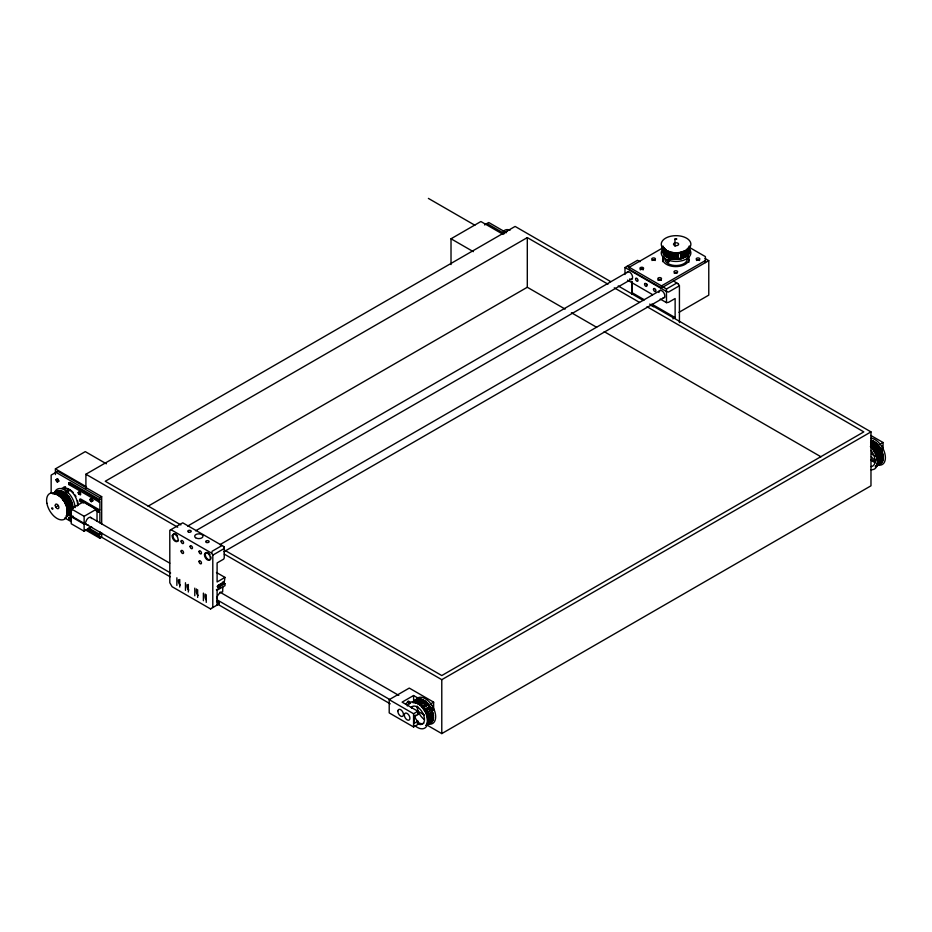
<?xml version="1.0" encoding="UTF-8"?>
<svg xmlns="http://www.w3.org/2000/svg" width="932" height="932" viewBox="0 0 932 932"><rect width="100%" height="100%" fill="white"/><g stroke="black" fill="none" stroke-linecap="round" stroke-linejoin="round"><path stroke-width="1.4" d="M66.615 515.361C69.912 507.334 63.294 496.709 56.316 494.205C58.238 497.047 64.157 487.273 67.279 494.88C70.611 498.585 72.964 503.443 72.917 508.488M877.466 461.794L877.455 459.954M663.211 247.271L663.514 254.203L666.112 256.754L670.294 258.572L675.572 259.329L680.628 258.863L680.686 252.141M68.106 495.836L67.29 495.801L67.081 494.671M882.884 460.466L876.965 464.287L882.744 460.921L883.221 456.878L882.255 452.265L879.715 447.185L876.208 443.143L870.476 446.451M426.751 724.432L432.681 720.751L433.462 715.543L431.003 707.959L426.052 701.866L423.664 700.27L417.885 703.555L418.876 704.126L424.666 700.852M883.245 457.461L877.501 460.734L883.245 457.297M55.873 494.414L61.302 490.838L61.046 491.595M427.31 723.209L427.287 716.347L433.007 713.003L432.704 711.955L426.961 715.217L427.275 716.312M877.513 460.606L876.033 454.315L881.765 451.006L876.045 454.373L874.193 450.82L879.924 447.511L874.216 450.867L872.597 448.653L878.363 445.38M72.463 504.48L71.613 503.664L72.044 503.012M433.438 717.955L433.485 717.267M674.384 259.271L672.811 259.108M426.961 724.048L427.136 723.698A14.807 8.551 60 0 0 435.652 716.184A14.807 8.551 60 0 0 426.099 699.221A14.807 8.551 60 0 0 414.985 702.157M426.728 724.49L432.704 720.692L426.343 725.049M882.744 460.921L881.474 463.018L876.057 466.21M877.513 461.258L883.245 458.02M55.873 492.597C55.769 488.088 65.089 492.912 61.559 490.919M670.574 258.653L670.609 252.083M670.504 258.595L670.318 257.931L669.153 258.222M877.362 462.866C876.127 464.625 881.754 458.777 883.093 459.558M427.765 720.459L433.508 717.023L427.776 720.424M876.511 465.313L877.047 464.124M674.966 239.07L676.655 239.011L674.966 239.07L675.001 246.328M686.639 250.102C679.824 254.564 668.174 254.657 663.223 247.446M663.805 254.634L664.038 248.273M433.147 719.551L427.427 722.824M62.968 499.226L62.887 499.925M68.339 496.127L69.283 497.408M883.163 459.045L877.443 462.284M427.776 719.784L433.508 716.615M433.252 719.05L427.648 721.822M877.443 459.721L883.175 456.33L877.455 460.058M416.243 700.911L416.499 700.631A3.949 2.283 60 0 0 413.645 702.192L413.575 695.528L418.421 698.324M426.332 725.271L432.471 721.147M176.87 577.793L176.87 585.401M179.736 579.448L179.736 587.055M185.468 582.756L185.468 590.375M188.334 584.411L188.334 592.03M194.788 588.139L194.788 595.746M197.654 589.793L197.654 597.4M203.386 593.102L203.386 600.709M206.252 594.756L206.252 602.375M680.628 258.863L686.872 256.125L686.406 249.473M58.565 495.533L63.865 492.597L62.957 491.502M433.333 718.712L427.613 722.032M504.002 232.511L506.926 231.59M882.22 462.039L876.464 465.406M212.799 607.559L212.799 555.123L211.669 553.177L212.193 551.22L222.061 545.523M211.203 608.479L210.492 608.887L172.094 586.717L169.799 582.733L169.799 530.296L182.742 522.817L224.204 546.758L223.68 548.832L212.799 555.123M663.106 249.951L662.815 252.234M59.951 496.418L65.485 493.179M65.403 493.156C64.32 492.55 59.298 492.993 59.194 496.267M882.406 461.713L876.872 464.614M70.319 499.098L64.867 502.127L64.11 500.822M70.249 499.016L69.492 497.723M506.239 232.511L506.192 231.625M688.608 254.203L689.214 250.522M668.838 258.106L668.768 251.162M668.78 258.048L668.768 257.372L667.545 257.547M66.626 512.891L71.671 510.456M876.721 464.882L876.989 464.299M417.023 700.177C415.917 700.293 421.672 698.243 422.452 699.746M417.536 699.85L418.095 699.559L412.829 702.542M431.178 722.591L426.227 725.492M878.41 464.404L881.462 463.053M55.955 479.77L57.248 479.025L59.042 480.97L57.248 482.007L55.955 479.77L57.749 478.745L58.541 481.262L57.248 482.007M78.171 492.597L79.465 491.851L80.373 492.818L78.544 493.867L78.171 492.597L79.966 491.56L80.746 494.088L80.373 494.927L78.544 493.867M89.996 499.424L91.289 498.678L93.084 500.624L91.289 501.661L90.369 500.694L89.996 499.424L91.79 498.387M68.525 514.744L69.387 514.056M505.039 231.893L505.214 232.581M66.626 508.208L72.545 504.818L71.997 505.319L72.801 506.251L67.372 509.245L66.626 508.429M688.899 247.446L686.453 250.242L686.639 256.312M685.591 257.011L685.335 250.475M66.836 494.414L66.09 494.554L65.741 493.401M676.749 259.329L676.888 253.015M676.853 259.294L678.345 259.224M65.205 503.746L65.147 502.628L70.529 499.529L71.216 500.857L65.59 503.863M67.465 512.6L66.813 511.517L67.547 511.342M667.254 257.407L667.463 256.743L666.112 256.754M431.97 721.857L425.994 725.422M881.707 462.773L876.033 466.012M413.074 702.588L419.237 699.28M429.699 723.325L429.116 723.442M405.781 704.266L408.193 701.109L408.193 701.982L410.523 702.623M61.221 497.676L66.754 494.379M686.418 255.508L688.55 254.296L687.327 254.506M674.931 253.003L674.768 259.294M674.873 259.271L676.376 259.329M68.024 495.789L62.397 499.063M666.24 256.207L665.914 250.254M71.286 513.264L69.492 514.487M687.723 255.345L686.872 256.125M880.88 463.542L875.195 466.815M65.729 504.573L71.368 501.3L71.927 502.674M689.121 247.959C692.057 254.378 686.197 252.991 689.342 252.059M427.438 722.743L433.17 719.492M682.445 258.397L682.504 252.129M672.811 252.898L674.255 252.793L674.29 259.236M672.916 259.084L672.916 252.887M54.569 493.937L59.963 490.57M664.714 255.648L664.994 249.217M663.048 250.125L663.118 246.351M688.34 253.271L689.086 253.201M419.062 699.326L413.447 702.588M69.201 497.339L63.819 500.449L62.922 500.053M670.923 252.537L672.368 252.409L672.438 259.049M670.923 258.735L672.356 259.003M874.833 442.059L871.362 444.028C877.396 439.531 877.886 445.275 870.465 446.44M871.746 447.675C884.212 438.087 873.552 450.704 870.884 446.824M872.993 449.131L878.76 445.869M873.808 450.249L879.54 446.941M881.462 450.319L875.742 453.651L881.532 450.447M876.488 455.503L882.161 452.055M882.744 453.931L877.012 457.262L882.779 454.07M877.28 458.462C894.475 446.766 864.989 465.802 883.117 455.841M871.082 440.312L872.876 440.929L870.581 442.246L873.424 441.197L871.105 442.514C874.216 439.741 876.278 442.385 870.861 443.702L874.798 442.036M875.626 442.665L871.117 445.368L875.742 442.747M426.274 725.108L432.017 721.787M451.018 264.572L451.018 238.778L480.889 221.525L503.21 234.421M55.407 474.609L55.407 468.878L85.278 451.624L106.365 463.798M484.558 224.927L488.752 222.503L506.321 232.65M56.328 481.04L58.122 480.015M82.028 502.488L79.639 501.101L79.639 499.447L98.99 510.62L99.887 510.107L99.887 501.416L98.99 501.929L68.886 484.547L68.886 482.893L69.784 482.38L99.887 499.762L99.887 497.688L55.967 472.326M85.907 488.415L85.907 474.225L515.116 226.429L610.681 281.604M52.507 493.739L57.563 490.838L57.737 491.653M53.543 493.273L57.854 490.791L58.704 491.513L58.704 490.57L53.287 493.727M68.886 484.547L69.784 484.034M53.648 493.692C55.105 489.813 59.764 492.469 59.916 490.605M54.837 493.704L60.51 491.141M56.27 494.088L61.64 490.989M57.586 494.612L63.061 491.7M66.848 492.189L68.083 492.236L68.968 490.966L66.848 490.512L65.962 491.677M60.44 497.164L65.811 493.494M61.757 497.874L67.139 494.776M63.003 499.331L68.386 496.22M64.145 500.927L69.516 497.828M55.897 506.961L58.367 505.54M607.967 284.167L527.302 237.602L105.258 481.262L180.878 524.926M65.729 505.214L66.487 505.68L71.869 502.581M72.044 503.105L66.44 506.274M79.639 499.447L80.536 498.935L99.887 510.107M66.743 507.358L72.405 504.375M72.882 507.835L67.512 510.934L66.883 510.27L72.37 506.6L72.917 507.928M91.616 518.553A4.159 2.4 -60 0 0 88.773 517.679A4.159 2.4 -60 0 0 85.942 521.827L84.125 523.341L71.216 515.897L71.216 508.86L83.228 501.929L96.124 509.373L96.124 510.62L98.99 512.274L99.887 511.761L99.887 522.794M67.512 511.4L71.811 508.919M67.43 512.507L71.729 510.025M67.162 514.021L71.449 511.447M66.743 514.103L71.333 511.819M90.369 500.694L92.163 499.668L92.571 500.915L91.289 501.661M66.673 515.256L70.972 512.682M66.487 515.489L70.797 513.008M66.23 515.944L68.386 514.709M67.069 515.571L71.368 513.089M66.219 516.363L70.879 513.066M99.887 497.688L101.681 496.651L101.681 524.168M71.403 520.755L68.886 519.31L68.886 517.656L69.784 517.132M68.886 482.893L98.99 500.274L99.887 499.762M91.324 527.046L84.125 531.205L71.216 523.761L71.216 516.724L73.046 516.142M68.886 519.31L69.784 518.786M71.216 508.86L84.125 516.305L96.124 509.373M96.124 510.62L97.021 510.107L97.021 521.139M71.216 516.724L84.125 524.168L85.942 523.586A4.159 2.4 -60 0 0 88.016 524.786M148.095 506.181L527.302 287.254L565.118 309.086M87.701 528.514L98.99 535.026L99.887 534.514L99.887 531.613M86.455 529.446L98.99 536.681L99.887 536.168L99.887 538.242L101.681 537.205L101.681 532.859M624.988 274.509L624.988 267.542L637.558 260.284L640.028 261.717M678.997 312.325L708.774 295.129L708.774 260.645L661.475 287.953L629.228 269.336L629.228 267.263L663.106 247.702M187.67 526.056L628.436 271.585M195.615 530.821L632.49 278.598M668.186 259.539L669.316 260.832L668.652 262.23L667.196 260.622L669.059 259.539M667.778 261.717L669.665 260.622M629.228 267.263L661.475 285.879L705.396 260.529M219.917 544.672L660.683 290.202M662.792 286.858L666.473 288.978L676.341 283.281L678.298 283.817L679.428 285.763L679.428 322.6M679.428 285.763L668.535 292.054L666.497 291.506L625.011 267.531M223.971 551.697L664.737 297.215M220.674 587.335L216.375 589.816L217.098 590.236L224.973 585.68L224.973 583.618L218.531 587.335L217.704 586.869L217.704 585.622L224.297 581.731L224.973 577.409L217.098 581.964L217.098 562.928L223.68 559.118L224.228 557.942L224.228 546.793M672.869 318.861L675.129 317.567L675.129 298.531L668.535 302.329L666.497 302.655L660.206 299.021M217.098 586.508L223.54 582.535M217.704 586.869L224.158 583.141L224.973 583.618M210.492 608.887L219.241 603.831L219.241 602.596L216.935 601.385A5.883 3.39 -60 0 1 216.562 601.396M415.218 715.077A4.054 2.342 60 0 0 417.874 721.182L417.874 724.49L413.575 726.972L389.203 712.898L389.203 699.664L409.264 688.084L433.636 702.146L433.636 710.091M413.575 695.528L402.1 702.146L424.479 715.065M224.228 554.086L441.78 679.684L870.977 431.889L870.977 485.805L441.78 733.601L426.681 724.886M413.925 702.553L420.495 699.268M414.693 702.565L420.297 699.268M421.019 699.349L415.206 702.635L421.777 699.513M420.157 705.07C432.332 698.406 422.569 702.402 418.48 703.916M426.961 715.217C426.809 709.613 413.587 702.39 427.404 703.101M421.59 706.328L427.299 703.008M876.989 443.877L871.292 447.209L877.14 444.016M422.895 707.772L428.638 704.464M879.82 444.378L883.047 442.514L883.047 449.142M389.203 699.664L413.575 713.737L417.874 711.244L417.874 714.564L414.286 716.626A4.054 2.342 60 0 0 413.726 716.37M430.409 704.01L433.636 702.146M878.317 445.321L872.573 448.618L871.874 447.814M873.086 449.259L878.818 445.95M424.025 709.252C433.59 706.374 429.559 702.227 423.256 708.215M873.762 450.168L879.447 446.824M430.165 706.561L424.398 709.823M425.085 710.93L430.899 707.772M425.994 712.7C434.475 709.485 432.611 705.559 425.411 711.535M426.693 714.448C435.489 711.023 433.252 707.586 426.262 713.318M876.464 455.41L882.22 452.195M413.726 722.859A4.054 2.342 60 0 0 414.286 723.244L417.874 721.182M427.625 718.083C436.176 714.39 434.475 711.489 427.415 716.929M877.362 458.998L883.093 455.701M426.763 724.77L429.058 723.453M876.01 465.732L878.305 464.404M664.912 249.636L665.961 249.566M664.912 255.834L665.518 255.764M685.486 256.242L686.418 256.312M666.112 250.545L667.533 250.696L667.207 257.349M416.138 702.844L422.301 699.664L424.538 700.771M684.484 250.766L685.323 250.964M683.902 251.139L683.902 257.349L685.323 257.162M219.241 602.596L219.09 602.62A5.883 3.39 -60 0 1 216.702 600.954M665.017 249.66L665.145 255.857M682.725 251.43L683.808 251.698M688.888 253.259L689.016 247.038M682.504 258.339L682.608 257.675L683.808 257.896M663.957 248.623L665.005 248.658M663.957 254.832L665.005 254.867M688.329 248.133L688.457 254.343M680.709 258.747L682.108 258.502M418.002 703.625L418.806 704.079M663.351 247.597L664.027 247.586M663.351 253.807L664.027 253.795M680.162 252.723C683.214 268.381 673.498 250.953 680.278 252.735M91.289 527.314L92.198 527.407M54.592 493.669L56.06 493.983M415.614 702.705L415.8 702.786M421.45 699.454L420.915 699.326M688.422 247.737L688.666 254.098M685.102 250.941L685.218 257.185M505.249 231.823L505.82 232.511M69.283 514.569L68.817 513.975M418.282 703.8L416.546 702.984M422.627 699.816L423.21 700.048L416.895 703.136M681.898 252.234L681.991 258.502M689.622 247.516L705.396 256.626L705.396 262.591M705.058 258.49L708.774 260.645M673.358 280.963L678.298 283.817M627.166 266.284L629.613 267.705M627.504 280.136L652.656 294.663M644.408 299.836L632.129 292.741L632.129 281.86M651.783 304.088L675.129 317.567M618.231 285.961L643.383 300.477M649.674 304.112L870.977 431.889M651.258 305.44L653.553 306.768M870.861 435.489L883.047 442.514M614.27 287.813L639.468 302.364M647.041 306.733L863.813 431.889L441.78 675.549L224.996 550.393M486.958 223.54L504.527 233.687M428.394 198.4L474.866 225.229M871.467 454.035L875.113 456.144M451.018 238.778L473.34 251.663M571.409 312.721L596.62 327.272M604.181 331.641L820.964 456.797M85.907 474.225L177.709 527.232M170.917 529.644L211.669 553.177M55.407 468.878L86.42 486.772M101.681 496.651L57.761 471.301L51.155 475.11L51.155 493.331M216.445 572.481L224.973 577.409M222.678 582.046L224.158 583.141M90.381 517.33L169.775 563.173M219.987 592.158L398.78 695.389M408.134 701.621L410.593 703.031M86.326 524.355L170.638 573.017M217.191 599.905L389.692 699.501M88.598 528.001L99.887 534.514M68.886 517.656L71.403 519.101M101.006 536.855L170.16 576.792M217.948 604.379L390.217 703.835M64.751 517.947L71.018 521.571M84.824 529.539L99.887 538.242M687.397 248.623L687.898 255.147L687.327 254.739M428.534 704.359L427.8 703.52L422.01 706.759M419.237 704.371L420.134 705.023M678.17 252.933L678.24 259.201M676.224 253.026L676.271 259.306M67.151 513.928L66.626 513.124M430.782 707.574L430.293 706.782M647.111 284.819L646.598 283.643M55.198 494.368L54.918 493.75M57.807 495.3L57.656 494.682M662.862 252.525C665.413 255.624 660.648 247.423 662.885 246.141M427.695 718.619L433.438 715.625M882.336 450.214L882.336 446.242A4.054 2.342 60 0 0 881.777 445.985M689.284 245.908L689.284 252.118M687.63 249.17L687.63 255.38M683.692 251.71L683.692 257.908M671.04 252.525L671.04 258.735M669.269 252.013L669.269 258.222M667.65 251.36L667.65 257.57M667.196 259.609L667.196 260.622M666.473 288.978L666.497 302.655M666.217 250.568L666.217 256.778M664.05 248.669L664.05 254.867M661.475 285.879L661.475 287.953M631.733 281.289L631.733 294.186M527.302 237.602L527.302 287.254M441.78 679.684L441.78 733.601M432.914 709.846L432.914 705.874A4.054 2.342 60 0 0 431.819 705.489M414.286 716.626L414.286 723.244M413.575 713.737L413.575 726.972M222.83 587.265L222.631 591.902A5.883 3.39 -60 0 0 218.368 594.616L218.041 595.082A5.883 3.39 -60 0 0 216.702 598.169M218.531 585.063L218.531 587.335M217.098 590.236L217.098 605.078M98.99 500.274L98.99 501.929M98.99 510.62L98.99 512.274M98.99 535.026L98.99 536.681M84.125 516.305L84.125 523.341M84.125 524.168L84.125 531.205M83.228 501.929L83.228 503.175M68.083 490.453L68.083 492.632M66.848 490.512L66.848 492.655M71.426 515.151A14.807 8.551 60 0 1 66.545 515.047M54.382 493.459A14.807 8.551 60 0 1 54.487 493.075M54.592 492.702A14.807 8.551 60 0 1 65.962 490.838A14.807 8.551 60 0 1 75.061 507.637M64.017 489.533A11.149 6.431 60 0 1 73.244 492.55M75.131 495.043A11.149 6.431 60 0 1 75.935 496.418M77.542 500.74A11.149 6.431 60 0 1 77.542 505.866M424.351 719.516A11.405 6.582 60 0 1 417.128 706.095M418.456 723.616A11.405 6.582 60 0 1 417.897 723.244M423.804 723.244A10.135 5.848 60 0 1 416.884 721.391M411.816 708.332A10.135 5.848 60 0 1 412.538 706.747M407.296 705.955A14.807 8.551 60 0 1 420.274 705.408A14.807 8.551 60 0 1 427.392 724.397A14.807 8.551 60 0 1 414.6 725.411M411.105 707.574A10.135 5.848 60 0 1 423.512 714.739A10.135 5.848 60 0 1 417.303 723.57M408.962 701.283A4.054 2.342 -60 0 1 409.486 704.114M63.562 487.308A13.176 7.607 60 0 1 65.496 486.714M61.768 488.345A13.176 7.607 60 0 1 71.915 491.875A13.176 7.607 60 0 1 77.671 505.132M414.926 702.926A3.949 2.283 60 0 1 416.441 699.582M418.41 707.225A3.949 2.283 60 0 1 417.501 707.4M417.315 714.296A4.054 2.342 60 0 1 417.874 714.564M180.237 585.04A9.623 5.557 -60 0 1 178.443 579.704M188.835 590.003A9.623 5.557 -60 0 1 187.052 584.667M206.205 599.893A9.623 5.557 -60 0 1 205.122 593.952M198.155 595.385A9.623 5.557 -60 0 1 196.524 588.989M503.21 231.555A14.807 8.551 60 0 1 510.13 230.099M870.872 447.162A14.807 8.551 60 0 1 877.513 462.26A14.807 8.551 60 0 1 870.872 469.681M871.071 450.482A11.405 6.582 60 0 1 871.071 466.606M875.439 462.645A11.405 6.582 60 0 1 871.001 459.907M875.346 461.55A10.135 5.848 60 0 1 871.641 459.406M871.094 438.191A14.807 8.551 60 0 1 884.876 453.628A14.807 8.551 60 0 1 877.641 464.905M874.927 459.942A10.135 5.848 60 0 1 871.338 456.762M689.156 248.914A14.807 8.551 0 0 1 675.793 261.449A14.807 8.551 0 0 1 663.234 248.623M686.954 257.745A11.149 6.431 0 0 1 676.865 265.527A11.149 6.431 0 0 1 664.947 258.653M676.469 242.763A2.551 1.468 0 0 1 678.333 244.883A2.551 1.468 0 0 1 674.267 245.256A2.551 1.468 0 0 1 674.908 242.903M688.515 256.976A13.176 7.607 0 0 1 675.607 266.599A13.176 7.607 0 0 1 663.223 256.754M178.501 540.432A4.054 2.342 60 0 1 175.134 540.269A4.054 2.342 60 0 1 173.049 535.539A4.054 2.342 60 0 1 175.729 534.118M176.265 534.444A4.054 2.342 60 0 1 176.614 534.735M177.29 535.422A4.054 2.342 60 0 1 177.593 535.818M210.935 556.928A4.054 2.342 60 0 1 208.57 559.666A4.054 2.342 60 0 1 205.285 554.633A4.054 2.342 60 0 1 208.337 552.944M208.686 553.2A4.054 2.342 60 0 1 209.211 553.678M209.537 554.039A4.054 2.342 60 0 1 210.119 554.866M626.898 272.703A4.159 2.4 60 0 1 630.382 272.726A4.159 2.4 60 0 1 632.537 277.689A4.159 2.4 60 0 1 629.613 278.959M658.924 292.485A4.159 2.4 60 0 1 661.487 290.598A4.159 2.4 60 0 1 664.702 294.943A4.159 2.4 60 0 1 662.99 297.972M658.12 280.148A1.724 0.99 0 0 1 659.716 279.542A1.724 0.99 0 0 1 661.312 280.148M696.484 260.494A1.829 1.048 0 0 1 699.571 260.494M674.267 273.321A1.829 1.048 0 0 1 677.063 273.111M658.248 280.066A1.829 1.048 0 0 1 661.126 280.066M652.027 260.517A1.829 1.048 0 0 1 655.161 260.517M687.641 257.71A13.176 7.607 0 0 1 688.795 262.37M662.675 261.659A13.176 7.607 0 0 1 664.167 257.5M433.438 718.071L427.706 721.438L433.45 718.059M51.877 508.15C52.472 511.144 53.846 507.334 51.877 508.15M433.019 719.97L427.275 723.314L433.007 720.005M880.554 448.56L874.833 451.892L880.554 448.56M880.903 449.189L875.171 452.509L880.938 449.282M882.418 452.777L876.686 456.109L882.429 452.824M46.868 503.187A14.807 8.551 60 0 0 64.203 519.369A14.807 8.551 60 0 0 60.161 496.616A14.807 8.551 60 0 0 46.868 503.187M55.279 505.575A2.551 1.468 60 0 0 58.133 508.686A2.551 1.468 60 0 0 57.807 504.911A2.551 1.468 60 0 0 55.279 505.575M404.348 714.611A3.949 2.283 60 0 0 408.193 720.226A3.949 2.283 60 0 0 408.822 715.054A3.949 2.283 60 0 0 404.348 714.611M397.894 710.883A3.949 2.283 60 0 0 401.739 716.498A3.949 2.283 60 0 0 402.368 711.326A3.949 2.283 60 0 0 397.894 710.883M199.04 551.499A1.724 0.99 60 0 0 200.718 553.946A1.724 0.99 60 0 0 200.997 551.686A1.724 0.99 60 0 0 199.04 551.499M204.504 554.389A4.159 2.4 60 0 0 208.547 560.295A4.159 2.4 60 0 0 209.211 554.855A4.159 2.4 60 0 0 204.504 554.389M181.123 551.08A1.724 0.99 60 0 0 182.8 553.526A1.724 0.99 60 0 0 183.08 551.278A1.724 0.99 60 0 0 181.123 551.08M172.257 535.772A4.159 2.4 60 0 0 176.288 541.678A4.159 2.4 60 0 0 176.964 536.238A4.159 2.4 60 0 0 172.257 535.772M181.123 541.154A1.724 0.99 60 0 0 182.8 543.601A1.724 0.99 60 0 0 183.08 541.341A1.724 0.99 60 0 0 181.123 541.154M199.04 561.425A1.724 0.99 60 0 0 200.718 563.872A1.724 0.99 60 0 0 200.997 561.623A1.724 0.99 60 0 0 199.04 561.425M190.116 546.35A1.678 0.967 60 0 0 191.747 548.727A1.678 0.967 60 0 0 192.015 546.536A1.678 0.967 60 0 0 190.116 546.35M195.534 537.694A4.136 2.388 0 0 0 202.64 537.158A4.136 2.388 0 0 0 198.283 533.873A4.136 2.388 0 0 0 195.534 537.694M206.555 542.482A1.724 0.99 0 0 0 209.141 541.62A1.724 0.99 0 0 0 206.555 540.758A1.724 0.99 0 0 0 206.555 542.482M188.637 532.137A1.724 0.99 0 0 0 191.223 531.275A1.724 0.99 0 0 0 188.637 530.413A1.724 0.99 0 0 0 188.637 532.137M668.186 251.454A14.807 8.551 0 0 0 690.868 244.534A14.807 8.551 0 0 0 669.141 236.658A14.807 8.551 0 0 0 668.186 251.454M635.577 278.819A1.724 0.99 60 0 0 637.255 281.278A1.724 0.99 60 0 0 637.523 279.017A1.724 0.99 60 0 0 635.577 278.819M644.571 284.015A1.678 0.967 60 0 0 646.191 286.404A1.678 0.967 60 0 0 646.458 284.213A1.678 0.967 60 0 0 644.571 284.015M653.495 289.165A1.724 0.99 60 0 0 655.173 291.611A1.724 0.99 60 0 0 655.441 289.363A1.724 0.99 60 0 0 653.495 289.165M641.798 269.197A1.724 0.99 0 0 0 640.214 269.802A1.829 1.048 0 0 1 643.313 269.802A1.724 0.99 0 0 0 641.798 269.197M697.113 259.9A1.829 1.048 0 0 0 699.85 258.991A1.829 1.048 0 0 0 697.113 258.071A1.829 1.048 0 0 0 697.113 259.9M674.803 272.692A1.829 1.048 0 0 0 677.634 271.876A1.829 1.048 0 0 0 675.001 270.874A1.829 1.048 0 0 0 674.803 272.692M658.726 279.542A1.829 1.048 0 0 0 661.51 278.68A1.829 1.048 0 0 0 658.819 277.713A1.829 1.048 0 0 0 658.726 279.542M640.762 269.173A1.829 1.048 0 0 0 643.593 268.369A1.829 1.048 0 0 0 640.96 267.356A1.829 1.048 0 0 0 640.762 269.173M652.633 259.888A1.829 1.048 0 0 0 655.417 259.026A1.829 1.048 0 0 0 652.738 258.059A1.829 1.048 0 0 0 652.633 259.888"/></g></svg>
